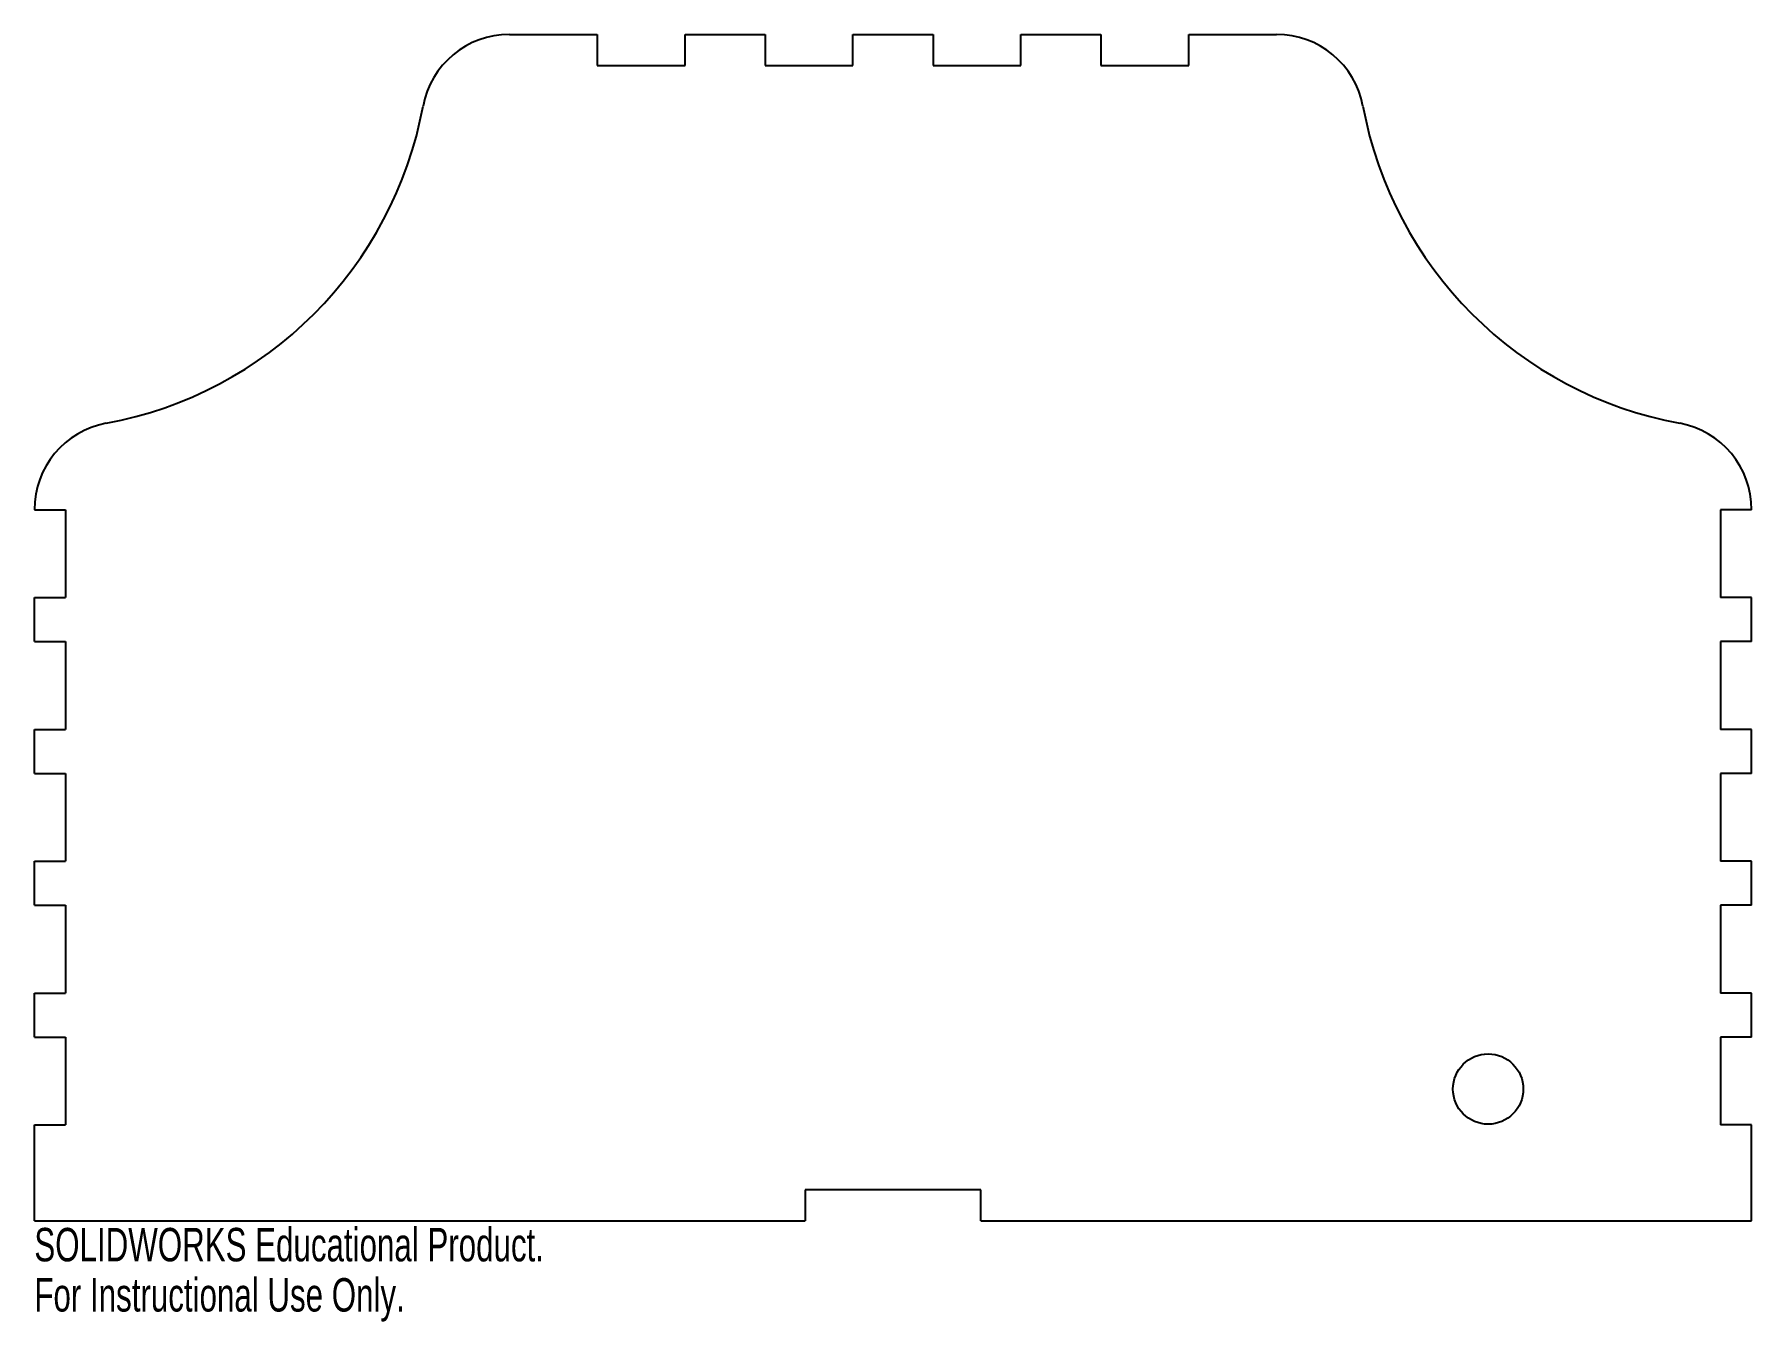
# Model space of a CAD drawing. Header units: inches. Extents: x 0 to 9.78, y -0.57 to 6.75.
import ezdxf

# ---------------------------------------------------------------- set-up
doc = ezdxf.new("R2010")
doc.units = ezdxf.units.IN
doc.header["$MEASUREMENT"] = 0
doc.styles.add('SLDTEXTSTYLE0', font='TXT', dxfattribs={"width": 0.7})

msp = doc.modelspace()

# ---------------------------------------------------------------- linework, layer by layer
at = {"color": 7, "linetype": 'Continuous', "lineweight": 25}
for p, q in [((2.7042, 6.75), (3.2042, 6.75)), ((3.2042, 6.75), (3.2042, 6.573)), ((3.7042, 6.75), (4.1597, 6.75)), ((3.7042, 6.573), (3.7042, 6.75)), ((4.1597, 6.75), (4.1597, 6.573)), ((4.6597, 6.75), (5.1153, 6.75)), ((4.6597, 6.573), (4.6597, 6.75)), ((5.1153, 6.75), (5.1153, 6.573)), ((5.6153, 6.75), (6.0708, 6.75)), ((5.6153, 6.573), (5.6153, 6.75)), ((6.0708, 6.75), (6.0708, 6.573)), ((6.5708, 6.75), (7.0708, 6.75)), ((6.5708, 6.573), (6.5708, 6.75)), ((3.2042, 6.573), (3.7042, 6.573)), ((4.1597, 6.573), (4.6597, 6.573)), ((5.1153, 6.573), (5.6153, 6.573)), ((6.0708, 6.573), (6.5708, 6.573)), ((0, 4.0458), (0.177, 4.0458)), ((0.177, 4.0458), (0.177, 3.5458)), ((9.598, 4.0458), (9.598, 3.5458)), ((9.775, 4.0458), (9.598, 4.0458)), ((0, 3.5458), (0.177, 3.5458)), ((0, 3.2958), (0, 3.5458)), ((9.775, 3.5458), (9.598, 3.5458)), ((9.775, 3.2958), (9.775, 3.5458)), ((0, 3.2958), (0.177, 3.2958)), ((0.177, 3.2958), (0.177, 2.7958)), ((9.598, 3.2958), (9.598, 2.7958)), ((9.775, 3.2958), (9.598, 3.2958)), ((0, 2.7958), (0.177, 2.7958)), ((0, 2.5458), (0, 2.7958)), ((9.775, 2.7958), (9.598, 2.7958)), ((9.775, 2.5458), (9.775, 2.7958)), ((0, 2.5458), (0.177, 2.5458)), ((0.177, 2.5458), (0.177, 2.0458)), ((9.598, 2.5458), (9.598, 2.0458)), ((9.775, 2.5458), (9.598, 2.5458)), ((0, 2.0458), (0.177, 2.0458)), ((0, 1.7958), (0, 2.0458)), ((9.775, 2.0458), (9.598, 2.0458)), ((9.775, 1.7958), (9.775, 2.0458)), ((0, 1.7958), (0.177, 1.7958)), ((0.177, 1.7958), (0.177, 1.2958)), ((9.598, 1.7958), (9.598, 1.2958)), ((9.775, 1.7958), (9.598, 1.7958)), ((0, 1.2958), (0.177, 1.2958)), ((0, 1.0458), (0, 1.2958)), ((9.775, 1.2958), (9.598, 1.2958)), ((9.775, 1.0458), (9.775, 1.2958)), ((0, 1.0458), (0.177, 1.0458)), ((0.177, 1.0458), (0.177, 0.5458)), ((9.598, 1.0458), (9.598, 0.5458)), ((9.775, 1.0458), (9.598, 1.0458)), ((0, 0.5458), (0.177, 0.5458)), ((0, 0), (0, 0.5458)), ((9.775, 0.5458), (9.598, 0.5458)), ((9.775, 0), (9.775, 0.5458)), ((4.3875, 0.177), (4.3875, 0)), ((5.3875, 0.177), (4.3875, 0.177)), ((5.3875, 0), (5.3875, 0.177)), ((0, 0), (4.3875, 0)), ((5.3875, 0), (9.775, 0))]:
    msp.add_line(p, q, dxfattribs=at)
msp.add_circle((8.275, 0.75), 0.2, dxfattribs=at)
for centre, radius, start, end in [((2.7042, 6.25), 0.5, 90, 169.52432), ((7.0708, 6.25), 0.5, 10.47568, 90), ((0, 6.75), 2.25, 280.47568, 349.52432), ((9.775, 6.75), 2.25, 190.47568, 259.52432), ((0.5, 4.0458), 0.5, 100.47568, 180), ((9.275, 4.0458), 0.5, 0, 79.52432)]:
    msp.add_arc(centre, radius, start, end, dxfattribs=at)

# ---------------------------------------------------------------- texts
at = {"color": 7, "linetype": 'Continuous', "char_height": 0.1903, "attachment_point": 1, "style": 'SLDTEXTSTYLE0'}
for s, insert in [('SOLIDWORKS Educational Product.', (0, -0.0401)), ('For Instructional Use Only.', (0, -0.3256))]:
    msp.add_mtext(s, dxfattribs=dict(at, insert=insert))

doc.saveas('drawing.dxf')
